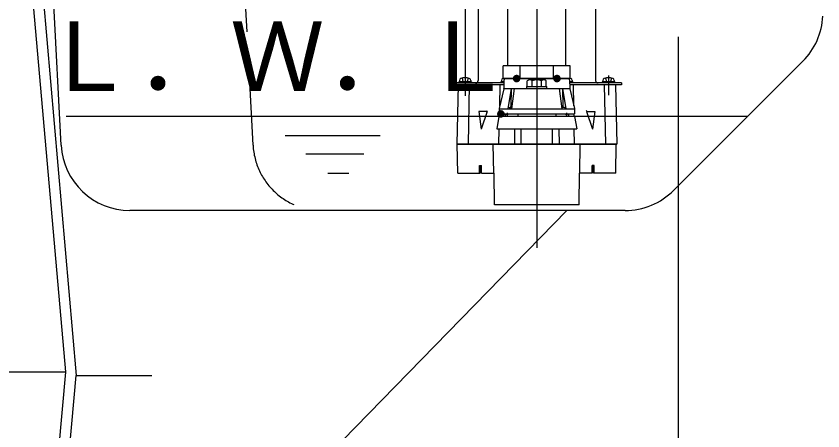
# Model space of a CAD drawing. Units: millimetres, scale not verified. Extents: x -8093 to 8093, y -5792 to 5792.
# Drawn here: x -3688 to -3049, y -2229 to -1901 of the extents above; entities that cross this region are included whole.
import ezdxf
from ezdxf.enums import TextEntityAlignment as Align

# ---------------------------------------------------------------- set-up
doc = ezdxf.new("R2010")
doc.units = ezdxf.units.MM
doc.header["$LTSCALE"] = 30
for name, pattern in [('DASHED2', [3, 2, -1]), ('LONG_CHAIN', [21, 18, -1, 1, -1]), ('LONG_DOUBLE_CHAIN', [21.8, 18, -1, 0.6, -0.6, 0.6, -1])]:
    doc.linetypes.add(name, pattern=pattern)
doc.layers.add('0-1_00クル-フ-0躯体', color=3, linetype='Continuous', lineweight=25)
doc.styles.add('ＭＳ ゴシック', font='')
doc.styles.get('ＭＳ ゴシック').set_extended_font_data('MS Gothic')

msp = doc.modelspace()

# ---------------------------------------------------------------- linework, layer by layer
at = {"layer": '0-1_00クル-フ-0躯体', "linetype": 'LONG_CHAIN'}
msp.add_line((-3275.74, -1029.3), (-3275.74, -2084.09), dxfattribs=at)
at = {"layer": '0-1_00クル-フ-0躯体'}
for p, q in [((-3704.81, -1452.99), (-3640.74, -2185.3)), ((-3652.55, -2002.85), (-3671.78, -1635.8)), ((-3688.84, -1730.09), (-3649.19, -2182.36)), ((-3332.61, -1789.5), (-3332.61, -1949.4)), ((-3322.24, -1856), (-3322.24, -1951.5)), ((-3229.24, -1856), (-3229.24, -1951.5)), ((-3298.74, -1940), (-3298.74, -1892)), ((-3064.97, -1936.23), (-3167.28, -2038.54)), ((-3249.19, -1940), (-3302.3, -1940)), ((-3289.02, -1950), (-3289.02, -1940)), ((-3262.47, -1950), (-3262.47, -1940)), ((-3249.19, -1950), (-3249.19, -1940)), ((-3332.56, -1947.23), (-3332.56, -1963.78)), ((-3218.93, -1947.68), (-3218.93, -1963.18)), ((-3301.81, -1953.5), (-3340.79, -1953.5)), ((-3340.79, -1955), (-3340.79, -1953.5)), ((-3301.83, -1955), (-3340.79, -1955)), ((-3338.06, -1955), (-3339.06, -2002)), ((-3327.56, -1952.7), (-3337.56, -1952.7)), ((-3337.56, -1952.7), (-3337.56, -1953.5)), ((-3337.06, -1951.41), (-3337.06, -1952.7)), ((-3301.81, -1955), (-3336.74, -1955)), ((-3334.96, -1949.64), (-3334.27, -1952.24)), ((-3332.56, -1952.7), (-3334.27, -1952.24)), ((-3332.56, -1952.7), (-3330.86, -1952.24)), ((-3330.16, -1949.64), (-3330.86, -1952.24)), ((-3329.25, -1955), (-3330.25, -2002)), ((-3328.06, -1951.41), (-3328.06, -1952.7)), ((-3327.56, -1952.7), (-3327.56, -1953.5)), ((-3305.1, -1971.47), (-3304.76, -1955)), ((-3304.28, -1952.7), (-3304.28, -1953.5)), ((-3301.79, -1952.7), (-3304.28, -1952.7)), ((-3303.78, -1951.41), (-3303.78, -1952.7)), ((-3301.76, -1950.98), (-3301.88, -1957.89)), ((-3300.76, -1950), (-3250.73, -1950)), ((-3283.25, -1956.4), (-3283.25, -1951.91)), ((-3270.12, -1950.9), (-3281.37, -1950.9)), ((-3279.5, -1956.4), (-3279.5, -1951.91)), ((-3271.99, -1956.4), (-3271.99, -1951.91)), ((-3268.24, -1956.4), (-3268.24, -1951.91)), ((-3249.73, -1950.98), (-3249.61, -1957.89)), ((-3247.21, -1952.7), (-3249.7, -1952.7)), ((-3208.74, -1953.5), (-3249.68, -1953.5)), ((-3208.74, -1955), (-3249.68, -1955)), ((-3213.43, -1955), (-3249.66, -1955)), ((-3247.71, -1951.41), (-3247.71, -1952.7)), ((-3247.21, -1952.7), (-3247.21, -1953.5)), ((-3246.39, -1971.47), (-3246.73, -1955)), ((-3223.93, -1952.7), (-3223.93, -1953.5)), ((-3213.93, -1952.7), (-3223.93, -1952.7)), ((-3223.43, -1951.41), (-3223.43, -1952.7)), ((-3222.24, -1955), (-3221.24, -2002)), ((-3221.33, -1949.64), (-3220.63, -1952.24)), ((-3218.93, -1952.7), (-3220.63, -1952.24)), ((-3218.93, -1952.7), (-3217.22, -1952.24)), ((-3216.53, -1949.64), (-3217.22, -1952.24)), ((-3214.43, -1951.41), (-3214.43, -1952.7)), ((-3213.93, -1952.7), (-3213.93, -1953.5)), ((-3213.43, -1955), (-3212.43, -2002)), ((-3208.74, -1953.5), (-3208.74, -1955)), ((-3301.91, -1958.11), (-3305.65, -1973.77)), ((-3301.88, -1958), (-3249.61, -1958)), ((-3296.13, -1958), (-3298.69, -1973.87)), ((-3296.13, -1958), (-3296.37, -1972.02)), ((-3293.6, -1958), (-3295.66, -1973.87)), ((-3283.74, -1956.4), (-3267.74, -1956.4)), ((-3283.74, -1958), (-3283.74, -1956.4)), ((-3267.74, -1958), (-3267.74, -1956.4)), ((-3257.89, -1958), (-3255.83, -1973.87)), ((-3255.36, -1958), (-3252.8, -1973.87)), ((-3255.36, -1958), (-3255.12, -1972.02)), ((-3249.58, -1958.11), (-3245.84, -1973.77)), ((-3305.67, -1973.87), (-3245.82, -1973.87)), ((-3297.7, -1973), (-3295.55, -1973)), ((-3253.79, -1973), (-3255.94, -1973)), ((-3245.81, -1973.98), (-3245.74, -1978)), ((-3315.96, -1976), (-3321.67, -1976)), ((-3321.67, -1976), (-3319.94, -1990)), ((-3315.13, -1976), (-3319.94, -1990)), ((-3305.27, -1980), (-3305.23, -1978)), ((-3300.74, -1978), (-3300.74, -1980)), ((-3299.74, -1978), (-3299.74, -1978.5)), ((-3299.24, -1977.21), (-3299.24, -1980.21)), ((-3298.74, -1978), (-3252.74, -1978)), ((-3298.74, -1978), (-3298.74, -1978.5)), ((-3290.74, -1978), (-3290.74, -1980)), ((-3260.74, -1978), (-3260.74, -1980)), ((-3252.74, -1978), (-3252.74, -1978.5)), ((-3252.24, -1977.21), (-3252.24, -1980.21)), ((-3251.74, -1978), (-3245.74, -1978)), ((-3251.74, -1978), (-3251.74, -1978.5)), ((-3250.74, -1978), (-3250.74, -1980)), ((-3246.22, -1980), (-3246.26, -1978)), ((-3245.74, -1980), (-3244, -1989.76)), ((-3236.36, -1976), (-3231.55, -1990)), ((-3235.53, -1976), (-3229.82, -1976)), ((-3229.82, -1976), (-3231.55, -1990)), ((-3243.95, -1990), (-3307.53, -1990)), ((-3305.72, -2002), (-3305.48, -1990)), ((-3293.29, -1990), (-3293.37, -2002)), ((-3288.24, -2002), (-3288.24, -1990)), ((-3263.24, -2002), (-3263.24, -1990)), ((-3258.2, -1990), (-3258.12, -2002)), ((-3245.77, -2002), (-3246.01, -1990)), ((-3475.2, -1995), (-3399.82, -1995)), ((-3338.74, -2002), (-3212.43, -2002)), ((-3212.74, -2002), (-3338.74, -2002)), ((-3338.34, -2025), (-3338.74, -2002)), ((-3309.82, -2025), (-3310.22, -2002)), ((-3241.67, -2025), (-3241.27, -2002)), ((-3213.15, -2025), (-3212.74, -2002)), ((-3412.69, -2010), (-3458.65, -2010)), ((-3321.12, -2019), (-3319.54, -2019)), ((-3321.12, -2025), (-3321.12, -2019)), ((-3320.7, -2019.8), (-3320.7, -2019)), ((-3320.7, -2019.8), (-3319.54, -2019.8)), ((-3320.61, -2025), (-3320.61, -2019.8)), ((-3320.2, -2021.09), (-3320.2, -2019.8)), ((-3319.54, -2025), (-3319.54, -2019)), ((-3231.95, -2025), (-3231.95, -2019)), ((-3230.37, -2019), (-3231.95, -2019)), ((-3230.79, -2019.8), (-3231.95, -2019.8)), ((-3231.29, -2021.09), (-3231.29, -2019.8)), ((-3230.88, -2025), (-3230.88, -2019.8)), ((-3230.79, -2019.8), (-3230.79, -2019)), ((-3230.37, -2025), (-3230.37, -2019)), ((-3441.19, -2025), (-3424.64, -2025)), ((-3338.34, -2025), (-3320.61, -2025)), ((-3319.54, -2025), (-3309.65, -2025)), ((-3309.22, -2050), (-3309.65, -2025)), ((-3242.27, -2050), (-3241.84, -2025)), ((-3231.95, -2025), (-3241.84, -2025)), ((-3213.15, -2025), (-3230.88, -2025)), ((-3242.27, -2050), (-3309.22, -2050)), ((-3205.81, -2054.5), (-3598.12, -2054.5)), ((-4430.74, -2182.36), (-3649.19, -2182.36)), ((-3649.21, -2182.63), (-3690.07, -2640.59)), ((-3683.17, -2670.27), (-3640.74, -2185.3)), ((-3653.2, -2180.25), (-3653.19, -2180.18)), ((-3653.2, -2180.25), (-3653.19, -2180.18)), ((-3653.2, -2180.25), (-3653.19, -2180.18)), ((-3649.21, -2182.63), (-3649.19, -2182.36))]:
    msp.add_line(p, q, dxfattribs=at)
at = {"layer": '0-1_00クル-フ-0躯体', "linetype": 'DASHED2'}
msp.add_line((-3500.55, -2002.85), (-3528.01, -1479), dxfattribs=at)
at = {"layer": '0-1_00クル-フ-0躯体', "color": 4}
msp.add_line((-3163.81, -1916.87), (-3163.81, -2348.8), dxfattribs=at)
at = {"layer": '0-1_00クル-フ-0躯体', "linetype": 'LONG_DOUBLE_CHAIN'}
msp.add_line((-3108.74, -1980), (-3653.74, -1980), dxfattribs=at)
at = {"layer": '0-1_00クル-フ-0躯体', "color": 7}
msp.add_line((-3640.74, -2185.3), (-3580.74, -2185.3), dxfattribs=at)
at = {"layer": '0-1_00クル-フ-0躯体'}
for points in [[(-3252.75, -1940), (-3252.75, -1892), (-3298.74, -1892)], [(-3249.19, -1950), (-3302.3, -1950), (-3302.3, -1940)], [(-3305.67, -1973.98), (-3305.74, -1978), (-3299.74, -1978)], [(-3245.74, -1980), (-3305.74, -1980), (-3307.49, -1989.76)], [(-3659.31, -2397.5), (-3586.54, -2397.5), (-3251.9, -2054.5)]]:
    msp.add_lwpolyline(points, dxfattribs=at)
for centre, radius, start, end in [((-3103.51, -1897.69), 54.5, 315, 357), ((-3332.56, -1961.4), 12, 73.80859, 106.19128), ((-3218.93, -1961.4), 12, 73.80859, 106.19128), ((-3335.46, -1951.41), 1.6, 106.19128, 179.99994), ((-3329.66, -1951.41), 1.6, 0, 73.80859), ((-3324.24, -1951.5), 2, 270, 0), ((-3302.18, -1951.41), 1.6, 106.19128, 179.99994), ((-3300.76, -1951), 1, 90, 179), ((-3281.37, -1953.15), 2.25, 33.62593, 146.37405), ((-3275.74, -1958.41), 7.51, 59.99992, 120.00007), ((-3270.12, -1953.15), 2.25, 33.62593, 146.37405), ((-3250.73, -1951), 1, 1, 90), ((-3249.31, -1951.41), 1.6, 0, 73.80859), ((-3227.24, -1951.5), 2, 180, 270), ((-3221.83, -1951.41), 1.6, 106.19128, 179.99994), ((-3216.03, -1951.41), 1.6, 0, 73.80859), ((-3302.88, -1957.87), 1, 346.57719, 359), ((-3248.61, -1957.87), 1, 181, 193.42281), ((-3304.67, -1974), 1, 166.57719, 179), ((-3297.7, -1974), 1, 166.57719, 172.74578), ((-3297.7, -1974), 1, 90, 168.63908), ((-3297.37, -1972), 1, 270, 359), ((-3254.12, -1972), 1, 181, 270), ((-3253.79, -1974), 1, 11.36092, 90), ((-3253.79, -1974), 1, 7.25422, 13.42281), ((-3246.81, -1974), 1, 1, 13.42281), ((-3315.96, -1975), 1, 270, 349.52033), ((-3299.24, -1978.5), 0.5, 180, 0), ((-3252.24, -1978.5), 0.5, 180, 0), ((-3235.53, -1975), 1, 190.47967, 270), ((-3598.12, -2000), 54.5, 183, 270), ((-3318.6, -2021.09), 1.6, 179.99993, 233.86702), ((-3232.89, -2021.09), 1.6, 306.13298, 0.00007), ((-3205.81, -2000), 54.5, 270, 315)]:
    msp.add_arc(centre, radius, start, end, dxfattribs=at)
at = {"layer": '0-1_00クル-フ-0躯体', "linetype": 'DASHED2'}
msp.add_arc((-3446.13, -2000), 54.5, 183, 270, dxfattribs=at)
at = {"layer": '0-1_00クル-フ-0躯体', "color": 92}
for points in [[(-3294.69, -1949.44), (-3291.74, -1950), (-3294.74, -1949.81)], [(-3294.6, -1949.07), (-3291.74, -1950), (-3294.69, -1949.44)], [(-3294.46, -1948.72), (-3291.74, -1950), (-3294.6, -1949.07)], [(-3294.28, -1948.39), (-3291.74, -1950), (-3294.46, -1948.72)], [(-3294.06, -1948.09), (-3291.74, -1950), (-3294.28, -1948.39)], [(-3293.8, -1947.81), (-3291.74, -1950), (-3294.06, -1948.09)], [(-3293.51, -1947.57), (-3291.74, -1950), (-3293.8, -1947.81)], [(-3293.19, -1947.37), (-3291.74, -1950), (-3293.51, -1947.57)], [(-3293.19, -1947.37), (-3291.74, -1947), (-3291.74, -1950)], [(-3292.85, -1947.21), (-3291.74, -1947), (-3293.19, -1947.37)], [(-3292.49, -1947.09), (-3291.74, -1947), (-3292.85, -1947.21)], [(-3292.12, -1947.02), (-3291.74, -1947), (-3292.49, -1947.09)], [(-3291.74, -1947), (-3288.74, -1950), (-3291.74, -1950)], [(-3291.56, -1947.01), (-3288.74, -1950), (-3291.74, -1947)], [(-3291.18, -1947.05), (-3288.74, -1950), (-3291.56, -1947.01)], [(-3290.82, -1947.15), (-3288.74, -1950), (-3291.18, -1947.05)], [(-3290.47, -1947.29), (-3288.74, -1950), (-3290.82, -1947.15)], [(-3290.14, -1947.47), (-3288.74, -1950), (-3290.47, -1947.29)], [(-3290.14, -1947.47), (-3288.77, -1949.62), (-3288.74, -1950)], [(-3289.83, -1947.69), (-3288.77, -1949.62), (-3290.14, -1947.47)], [(-3289.83, -1947.69), (-3288.84, -1949.25), (-3288.77, -1949.62)], [(-3289.56, -1947.95), (-3288.84, -1949.25), (-3289.83, -1947.69)], [(-3289.56, -1947.95), (-3288.96, -1948.9), (-3288.84, -1949.25)], [(-3289.32, -1948.24), (-3288.96, -1948.9), (-3289.56, -1947.95)], [(-3289.32, -1948.24), (-3289.12, -1948.55), (-3288.96, -1948.9)], [(-3262.69, -1949.44), (-3259.74, -1950), (-3262.74, -1949.81)], [(-3262.6, -1949.07), (-3259.74, -1950), (-3262.69, -1949.44)], [(-3262.46, -1948.72), (-3259.74, -1950), (-3262.6, -1949.07)], [(-3262.28, -1948.39), (-3259.74, -1950), (-3262.46, -1948.72)], [(-3262.06, -1948.09), (-3259.74, -1950), (-3262.28, -1948.39)], [(-3261.8, -1947.81), (-3259.74, -1950), (-3262.06, -1948.09)], [(-3261.51, -1947.57), (-3259.74, -1950), (-3261.8, -1947.81)], [(-3261.19, -1947.37), (-3259.74, -1950), (-3261.51, -1947.57)], [(-3261.19, -1947.37), (-3259.74, -1947), (-3259.74, -1950)], [(-3260.85, -1947.21), (-3259.74, -1947), (-3261.19, -1947.37)], [(-3260.49, -1947.09), (-3259.74, -1947), (-3260.85, -1947.21)], [(-3260.12, -1947.02), (-3259.74, -1947), (-3260.49, -1947.09)], [(-3259.74, -1947), (-3256.74, -1950), (-3259.74, -1950)], [(-3259.56, -1947.01), (-3256.74, -1950), (-3259.74, -1947)], [(-3259.18, -1947.05), (-3256.74, -1950), (-3259.56, -1947.01)], [(-3258.82, -1947.15), (-3256.74, -1950), (-3259.18, -1947.05)], [(-3258.47, -1947.29), (-3256.74, -1950), (-3258.82, -1947.15)], [(-3258.14, -1947.47), (-3256.74, -1950), (-3258.47, -1947.29)], [(-3258.14, -1947.47), (-3256.77, -1949.62), (-3256.74, -1950)], [(-3257.83, -1947.69), (-3256.77, -1949.62), (-3258.14, -1947.47)], [(-3257.83, -1947.69), (-3256.84, -1949.25), (-3256.77, -1949.62)], [(-3257.56, -1947.95), (-3256.84, -1949.25), (-3257.83, -1947.69)], [(-3257.56, -1947.95), (-3256.96, -1948.9), (-3256.84, -1949.25)], [(-3257.32, -1948.24), (-3256.96, -1948.9), (-3257.56, -1947.95)], [(-3257.32, -1948.24), (-3257.12, -1948.55), (-3256.96, -1948.9)], [(-3294.74, -1949.81), (-3291.74, -1950), (-3294.74, -1950)], [(-3294.74, -1950), (-3293.35, -1952.53), (-3294.72, -1950.38)], [(-3294.74, -1950), (-3293.02, -1952.71), (-3293.35, -1952.53)], [(-3291.74, -1950), (-3293.02, -1952.71), (-3294.74, -1950)], [(-3294.72, -1950.38), (-3293.66, -1952.31), (-3294.65, -1950.75)], [(-3294.72, -1950.38), (-3293.35, -1952.53), (-3293.66, -1952.31)], [(-3294.65, -1950.75), (-3293.93, -1952.05), (-3294.53, -1951.1)], [(-3294.65, -1950.75), (-3293.66, -1952.31), (-3293.93, -1952.05)], [(-3294.53, -1951.1), (-3294.17, -1951.76), (-3294.37, -1951.45)], [(-3294.53, -1951.1), (-3293.93, -1952.05), (-3294.17, -1951.76)], [(-3291.74, -1950), (-3292.67, -1952.85), (-3293.02, -1952.71)], [(-3291.74, -1950), (-3292.31, -1952.95), (-3292.67, -1952.85)], [(-3291.74, -1950), (-3291.93, -1952.99), (-3292.31, -1952.95)], [(-3291.74, -1950), (-3291.74, -1953), (-3291.93, -1952.99)], [(-3291.74, -1950), (-3291.37, -1952.98), (-3291.74, -1953)], [(-3291.74, -1950), (-3291, -1952.91), (-3291.37, -1952.98)], [(-3291.74, -1950), (-3290.64, -1952.79), (-3291, -1952.91)], [(-3291.74, -1950), (-3290.3, -1952.63), (-3290.64, -1952.79)], [(-3291.74, -1950), (-3289.98, -1952.43), (-3290.3, -1952.63)], [(-3288.74, -1950), (-3289.98, -1952.43), (-3291.74, -1950)], [(-3288.74, -1950), (-3289.69, -1952.19), (-3289.98, -1952.43)], [(-3288.74, -1950), (-3289.43, -1951.91), (-3289.69, -1952.19)], [(-3288.74, -1950), (-3289.21, -1951.61), (-3289.43, -1951.91)], [(-3288.74, -1950), (-3289.03, -1951.28), (-3289.21, -1951.61)], [(-3288.74, -1950), (-3288.89, -1950.93), (-3289.03, -1951.28)], [(-3288.74, -1950), (-3288.8, -1950.56), (-3288.89, -1950.93)], [(-3288.74, -1950), (-3288.75, -1950.19), (-3288.8, -1950.56)], [(-3262.74, -1949.81), (-3259.74, -1950), (-3262.74, -1950)], [(-3262.74, -1950), (-3261.35, -1952.53), (-3262.72, -1950.38)], [(-3262.74, -1950), (-3261.02, -1952.71), (-3261.35, -1952.53)], [(-3259.74, -1950), (-3261.02, -1952.71), (-3262.74, -1950)], [(-3262.72, -1950.38), (-3261.66, -1952.31), (-3262.65, -1950.75)], [(-3262.72, -1950.38), (-3261.35, -1952.53), (-3261.66, -1952.31)], [(-3262.65, -1950.75), (-3261.93, -1952.05), (-3262.53, -1951.1)], [(-3262.65, -1950.75), (-3261.66, -1952.31), (-3261.93, -1952.05)], [(-3262.53, -1951.1), (-3262.17, -1951.76), (-3262.37, -1951.45)], [(-3262.53, -1951.1), (-3261.93, -1952.05), (-3262.17, -1951.76)], [(-3259.74, -1950), (-3260.67, -1952.85), (-3261.02, -1952.71)], [(-3259.74, -1950), (-3260.31, -1952.95), (-3260.67, -1952.85)], [(-3259.74, -1950), (-3259.93, -1952.99), (-3260.31, -1952.95)], [(-3259.74, -1950), (-3259.74, -1953), (-3259.93, -1952.99)], [(-3259.74, -1950), (-3259.37, -1952.98), (-3259.74, -1953)], [(-3259.74, -1950), (-3259, -1952.91), (-3259.37, -1952.98)], [(-3259.74, -1950), (-3258.64, -1952.79), (-3259, -1952.91)], [(-3259.74, -1950), (-3258.3, -1952.63), (-3258.64, -1952.79)], [(-3259.74, -1950), (-3257.98, -1952.43), (-3258.3, -1952.63)], [(-3256.74, -1950), (-3257.98, -1952.43), (-3259.74, -1950)], [(-3256.74, -1950), (-3257.69, -1952.19), (-3257.98, -1952.43)], [(-3256.74, -1950), (-3257.43, -1951.91), (-3257.69, -1952.19)], [(-3256.74, -1950), (-3257.21, -1951.61), (-3257.43, -1951.91)], [(-3256.74, -1950), (-3257.03, -1951.28), (-3257.21, -1951.61)], [(-3256.74, -1950), (-3256.89, -1950.93), (-3257.03, -1951.28)], [(-3256.74, -1950), (-3256.8, -1950.56), (-3256.89, -1950.93)], [(-3256.74, -1950), (-3256.75, -1950.19), (-3256.8, -1950.56)], [(-3305.64, -1975.37), (-3304.19, -1975), (-3304.19, -1978)], [(-3305.3, -1975.21), (-3304.19, -1975), (-3305.64, -1975.37)], [(-3304.94, -1975.09), (-3304.19, -1975), (-3305.3, -1975.21)], [(-3304.57, -1975.02), (-3304.19, -1975), (-3304.94, -1975.09)], [(-3304.19, -1975), (-3301.19, -1978), (-3304.19, -1978)], [(-3304.01, -1975.01), (-3301.19, -1978), (-3304.19, -1975)], [(-3303.63, -1975.05), (-3301.19, -1978), (-3304.01, -1975.01)], [(-3303.27, -1975.15), (-3301.19, -1978), (-3303.63, -1975.05)], [(-3307.14, -1977.44), (-3304.19, -1978), (-3307.19, -1977.81)], [(-3307.19, -1977.81), (-3304.19, -1978), (-3307.19, -1978)], [(-3307.19, -1978), (-3305.8, -1980.53), (-3307.17, -1978.38)], [(-3307.19, -1978), (-3305.47, -1980.71), (-3305.8, -1980.53)], [(-3304.19, -1978), (-3305.47, -1980.71), (-3307.19, -1978)], [(-3307.17, -1978.38), (-3306.11, -1980.31), (-3307.1, -1978.75)], [(-3307.17, -1978.38), (-3305.8, -1980.53), (-3306.11, -1980.31)], [(-3307.05, -1977.07), (-3304.19, -1978), (-3307.14, -1977.44)], [(-3307.1, -1978.75), (-3306.38, -1980.05), (-3306.98, -1979.1)], [(-3307.1, -1978.75), (-3306.11, -1980.31), (-3306.38, -1980.05)], [(-3306.91, -1976.72), (-3304.19, -1978), (-3307.05, -1977.07)], [(-3306.98, -1979.1), (-3306.62, -1979.76), (-3306.82, -1979.45)], [(-3306.98, -1979.1), (-3306.38, -1980.05), (-3306.62, -1979.76)], [(-3306.73, -1976.39), (-3304.19, -1978), (-3306.91, -1976.72)], [(-3306.51, -1976.09), (-3304.19, -1978), (-3306.73, -1976.39)], [(-3306.25, -1975.81), (-3304.19, -1978), (-3306.51, -1976.09)], [(-3305.96, -1975.57), (-3304.19, -1978), (-3306.25, -1975.81)], [(-3305.64, -1975.37), (-3304.19, -1978), (-3305.96, -1975.57)], [(-3304.19, -1978), (-3305.12, -1980.85), (-3305.47, -1980.71)], [(-3304.19, -1978), (-3304.76, -1980.95), (-3305.12, -1980.85)], [(-3304.19, -1978), (-3304.38, -1980.99), (-3304.76, -1980.95)], [(-3304.19, -1978), (-3304.19, -1981), (-3304.38, -1980.99)], [(-3304.19, -1978), (-3303.82, -1980.98), (-3304.19, -1981)], [(-3304.19, -1978), (-3303.45, -1980.91), (-3303.82, -1980.98)], [(-3304.19, -1978), (-3303.09, -1980.79), (-3303.45, -1980.91)], [(-3304.19, -1978), (-3302.75, -1980.63), (-3303.09, -1980.79)], [(-3304.19, -1978), (-3302.43, -1980.43), (-3302.75, -1980.63)], [(-3301.19, -1978), (-3302.43, -1980.43), (-3304.19, -1978)], [(-3302.92, -1975.29), (-3301.19, -1978), (-3303.27, -1975.15)], [(-3302.59, -1975.47), (-3301.19, -1978), (-3302.92, -1975.29)], [(-3302.59, -1975.47), (-3301.22, -1977.62), (-3301.19, -1978)], [(-3302.28, -1975.69), (-3301.22, -1977.62), (-3302.59, -1975.47)], [(-3301.19, -1978), (-3302.14, -1980.19), (-3302.43, -1980.43)], [(-3302.28, -1975.69), (-3301.29, -1977.25), (-3301.22, -1977.62)], [(-3302.01, -1975.95), (-3301.29, -1977.25), (-3302.28, -1975.69)], [(-3301.19, -1978), (-3301.88, -1979.91), (-3302.14, -1980.19)], [(-3302.01, -1975.95), (-3301.41, -1976.9), (-3301.29, -1977.25)], [(-3301.77, -1976.24), (-3301.41, -1976.9), (-3302.01, -1975.95)], [(-3301.19, -1978), (-3301.66, -1979.61), (-3301.88, -1979.91)], [(-3301.77, -1976.24), (-3301.57, -1976.55), (-3301.41, -1976.9)], [(-3301.19, -1978), (-3301.48, -1979.28), (-3301.66, -1979.61)], [(-3301.19, -1978), (-3301.34, -1978.93), (-3301.48, -1979.28)], [(-3301.19, -1978), (-3301.25, -1978.56), (-3301.34, -1978.93)], [(-3301.19, -1978), (-3301.2, -1978.19), (-3301.25, -1978.56)]]:
    msp.add_solid(points, dxfattribs=at)

# ---------------------------------------------------------------- texts
at = {"layer": '0-1_00クル-フ-0躯体', "color": 4, "style": 'ＭＳ ゴシック'}
msp.add_text('Ｌ．Ｗ．Ｌ', height=54.99, dxfattribs=at).set_placement((-3668.79, -1976.36), align=Align.BOTTOM_LEFT)

doc.saveas('drawing.dxf')
